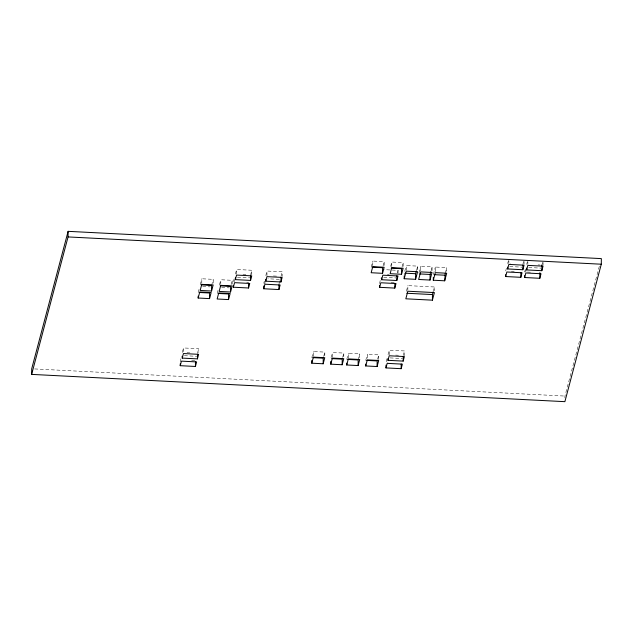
<?xml version="1.0" encoding="UTF-8"?>
<svg xmlns="http://www.w3.org/2000/svg" width="633" height="633" viewBox="0 0 633 633"><rect width="100%" height="100%" fill="white"/><g stroke="black" fill="none" stroke-linecap="round" stroke-linejoin="round"><path stroke-width="0.47" stroke-dasharray="3.17 2.37" d="M180.27 361.957L181.252 356.45M183.467 351.687L183.507 347.952L198.699 348.728L198.659 352.462M201.785 283.434L201.832 278.773L213.226 279.351L213.179 284.019M220.775 284.407L220.822 279.739L232.216 280.324L232.169 284.992M234.566 281.732L234.59 279.865M236.576 274.144L236.623 269.476L251.815 270.259L251.768 274.92M264.95 283.283L264.974 281.416M266.96 275.703L267.007 271.035L282.199 271.81L282.152 276.479M313.39 356.189L313.438 351.521L324.832 352.106L324.784 356.775M332.38 357.162L332.428 352.494L343.822 353.079L343.774 357.74M348.332 357.977L348.379 353.309L359.773 353.894L359.726 358.563M367.33 358.017L367.369 354.282L378.763 354.868L378.716 359.528M372.766 265.733L372.813 261.073L384.207 261.651L384.16 266.319M379.642 283.584L380.631 278.077M389.2 354.836L389.248 350.176L404.44 350.951L404.392 355.619M391.756 266.707L391.803 262.038L403.197 262.624L403.158 266.358M398.038 273.155L398.07 270.354L383.827 269.626M404.242 274.999L404.265 273.132M406.22 270.212L406.275 265.551L417.669 266.129L417.63 269.864M407.834 290.286L407.881 285.625L434.467 286.978L434.428 290.713M420.652 270.956L420.708 266.287L432.102 266.873L432.046 271.533M435.314 271.707L435.362 267.039L446.756 267.624L446.708 272.285M508.861 263.47L508.892 260.669M524.053 264.254L524.084 261.453M525.841 272.032L525.865 270.164M527.851 264.444L527.882 261.643M543.043 265.219L543.074 262.418M564.921 397.935L564.937 396.068L599.578 265.298M182.296 352.502L183.507 347.952M198.216 292.422L199.363 288.086M200.226 284.842L201.832 278.773M211.62 285.42L213.226 279.351M197.488 353.277L198.699 348.728M217.206 293.396L218.353 289.059M219.445 284.945L220.822 279.739M231.069 284.66L232.216 280.324M233.411 281.614L234.139 278.884M235.421 274.034L236.623 269.476M250.613 274.809L251.815 270.259M264.277 281.353L263.795 283.173L265.694 283.267M265.805 275.584L267.007 271.035M278.987 283.948L280.19 279.398L267.846 278.765M280.997 276.36L282.199 271.81M311.832 357.59L313.438 351.521M323.685 356.442L324.832 352.106M331.051 357.692L332.428 352.494M342.675 357.416L343.822 353.079M346.773 359.378L348.379 353.309M371.207 267.142L372.813 261.073M358.167 359.963L359.773 353.894M383.06 265.987L384.207 261.651M365.763 360.351L367.369 354.282M390.656 266.374L391.803 262.038M397.35 273.092L398.07 270.354M377.616 359.196L378.763 354.868M402.05 266.96L403.197 262.624M404.764 271.24L406.275 265.551M386.992 358.666L386.027 362.313L387.926 362.408M388.037 354.725L389.248 350.176M406.378 291.315L407.881 285.625M416.664 269.927L417.669 266.129M418.943 272.926L420.708 266.287M403.229 355.501L404.44 350.951M431.097 270.663L432.102 266.873M433.352 274.627L435.362 267.039M433.463 290.776L434.467 286.978M445.252 273.314L446.756 267.624M505.696 270.94L506.424 268.21M508.434 260.63L507.706 263.36L510.554 263.502M522.898 264.135L523.626 261.405M525.414 269.183L524.686 271.913L530.383 272.206M526.696 264.333L527.424 261.595M541.888 265.108L542.616 262.379M538.09 264.911L539.989 265.013M509.755 266.54L522.098 267.166M528.745 267.506L541.088 268.139M511.393 271.233L514.241 271.383M387.372 274.421L389.271 274.524M383.717 277.309L396.06 277.942M243.017 274.421L245.865 274.564M273.401 275.972L277.199 276.17M391.059 282.302L394.857 282.492M237.47 277.214L249.813 277.84M246.704 282.294L248.603 282.397M202.671 286.504L210.267 286.891M221.661 287.477L229.257 287.865M395.633 355.113L398.481 355.255M390.086 357.906L402.43 358.539M187.044 352.747L189.892 352.89M184.345 355.683L196.689 356.316M191.68 360.668L195.478 360.865M34.673 368.936L564.937 396.068"/><path stroke-width="0.95" d="M31.65 374.388L31.705 368.786L68.119 231.338L601.35 258.612L601.295 264.214L564.881 401.662L31.65 374.388L68.063 236.932L68.119 231.338M180.231 365.684L181.434 361.134L196.626 361.91L195.423 366.467L180.231 365.684L180.255 363.817M182.241 358.104L183.443 353.546L198.635 354.33L197.433 358.879L182.241 358.104L182.264 356.237M195.423 366.467L195.47 361.799M197.433 358.879L197.48 354.211M198.153 298.024L199.759 291.955L211.153 292.541L209.547 298.61L198.153 298.024L198.176 296.157M209.547 298.61L209.61 293.008L199.166 292.47M211.557 291.022L213.163 284.953L201.769 284.367L200.163 290.436L211.557 291.022L211.62 285.42L201.175 284.89M228.537 299.575L230.143 293.506L218.749 292.929L217.143 298.998L228.537 299.575L228.6 293.981L218.156 293.443M230.547 291.995L232.153 285.926L220.759 285.341L219.153 291.409L230.547 291.995L230.61 286.393L220.165 285.855M233.355 287.216L234.558 282.666L249.75 283.442L248.547 287.991L233.355 287.216L233.371 285.348M235.365 279.628L236.568 275.078L251.76 275.853L250.557 280.411L235.365 279.628L235.381 277.76M248.547 287.991L248.595 283.323M250.557 280.411L250.605 275.743M263.739 288.767L264.942 284.217L280.134 284.992L278.931 289.55L263.739 288.767L263.763 285.974M265.749 281.187L266.952 276.637L282.144 277.412L280.941 281.962L265.749 281.187L265.765 279.319M278.931 289.55L278.979 284.882M280.941 281.962L280.989 277.294M311.776 363.192L313.382 357.123L324.776 357.708L323.17 363.777L311.776 363.192L311.8 360.391M323.17 363.777L323.226 358.175L312.781 357.637M330.766 364.165L332.372 358.096L343.766 358.674L342.16 364.743L330.766 364.165L330.79 361.364M342.16 364.743L342.216 359.148L331.771 358.61M346.718 364.98L348.324 358.911L359.718 359.497L358.112 365.558L346.718 364.98L346.734 363.113M358.112 365.558L358.167 359.963L347.723 359.425M365.708 365.953L367.314 359.884L378.708 360.462L377.094 366.531L365.708 365.953L365.724 364.086M377.094 366.531L377.157 360.937L366.713 360.399M379.602 287.319L380.813 282.769L396.005 283.544L394.794 288.094L379.602 287.319L379.626 285.451M381.612 279.731L382.823 275.181L398.015 275.956L396.804 280.506L381.612 279.731L381.636 277.863M382.546 273.321L384.152 267.253L372.758 266.667L371.152 272.736L382.546 273.321L382.601 267.719L372.157 267.189M385.972 367.908L387.174 363.358L402.366 364.133L401.164 368.683L385.972 367.908L386.003 365.106M387.982 360.327L389.184 355.77L404.376 356.553L403.174 361.103L387.982 360.327L387.997 358.46M394.794 288.094L394.842 283.426M396.804 280.506L396.851 275.846M401.536 274.295L403.142 268.226L391.748 267.64L390.142 273.709L401.536 274.295L401.591 268.693L391.147 268.155M401.164 368.683L401.211 364.022M403.174 361.103L403.221 356.434M404.202 278.734L406.212 271.146L417.606 271.731L415.596 279.319L404.202 278.734L404.234 275.933M415.596 279.319L415.659 273.717L416.411 270.877M430.029 280.055L432.038 272.467L420.644 271.889L418.635 279.469L430.029 280.055L430.092 274.453L430.844 271.612M432.402 300.169L434.412 292.581L407.826 291.22L405.816 298.808L432.402 300.169L432.458 294.567L433.217 291.726M433.296 280.221L435.306 272.641L446.7 273.219L444.69 280.807L433.296 280.221L433.328 277.42M444.69 280.807L445.252 273.314M505.64 276.542L506.843 271.992L522.035 272.768L520.832 277.317L505.64 276.542L505.656 274.675M507.65 268.954L508.853 264.404L524.045 265.18L522.842 269.737L507.65 268.954L507.666 267.094M520.832 277.317L520.88 272.657M522.842 269.737L522.89 265.069M524.63 277.515L525.833 272.965L541.025 273.741L539.822 278.291L524.63 277.515L524.646 275.648M526.64 269.927L527.843 265.377L543.035 266.153L541.832 270.702L526.64 269.927L526.656 268.06M539.822 278.291L539.878 272.688M541.832 270.702L541.888 265.108M68.063 236.932L601.295 264.214M405.215 273.187L415.659 273.717M419.647 273.923L430.092 274.453M434.301 274.675L444.746 275.205M406.861 293.261L432.458 294.567"/></g></svg>
